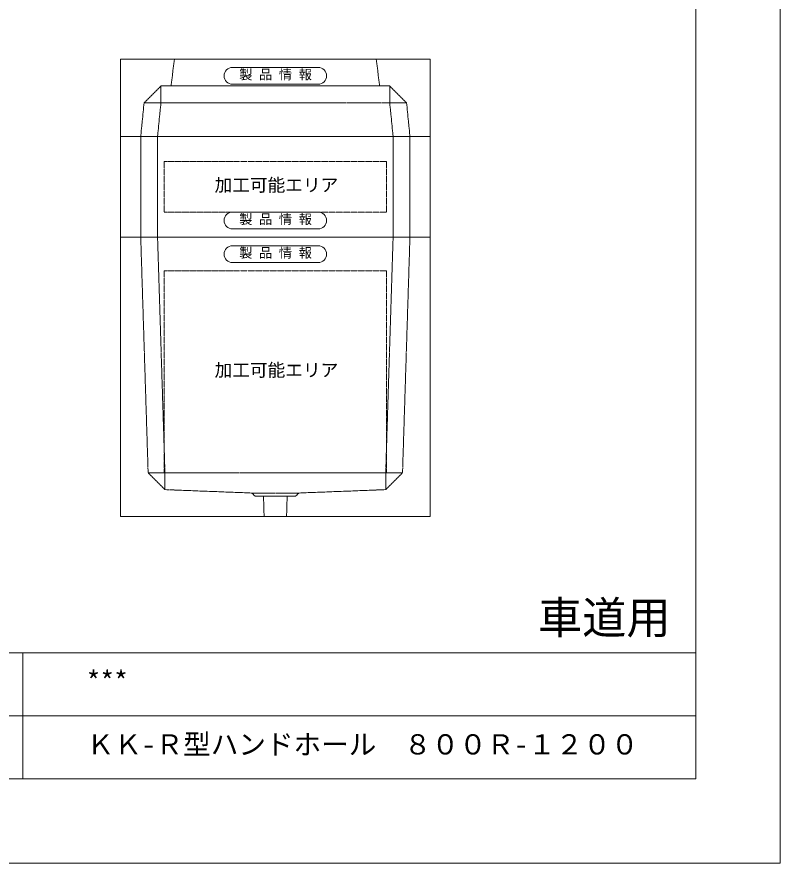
# Model space of a CAD drawing. Units: millimetres, scale not verified. Extents: x -3712 to 3712, y -2625 to 2625.
# Drawn here: x 1445 to 3712, y -2625 to -110 of the extents above; entities that cross this region are included whole.
import ezdxf
from ezdxf.enums import TextEntityAlignment as Align

# ---------------------------------------------------------------- set-up
doc = ezdxf.new("R2010")
doc.units = ezdxf.units.MM
doc.header["$LTSCALE"] = 10
doc.linetypes.add('LONG_DASHED1', pattern=[7, 6, -1])
doc.linetypes.add('LONG_DOUBLE_CHAIN', pattern=[21.8, 18, -1, 0.6, -0.6, 0.6, -1])
for name, color, linetype, lineweight in [('0-0_D-TTL', 7, 'Continuous', 9), ('0-1_Defpoints', 7, 'Continuous', 9), ('0-2_D-TTL-FRAM1', 134, 'Continuous', 9), ('0-3_D-TTL-TXT', 7, 'Continuous', 9), ('0-8_D-STR', 7, 'LONG_DASHED1', 9), ('0-9_D-STR-STR1', 7, 'Continuous', 9), ('0-A_D-STR-STR5', 1, 'LONG_DOUBLE_CHAIN', 9)]:
    doc.layers.add(name, color=color, linetype=linetype, lineweight=lineweight)
doc.styles.add('ＭＳ ゴシック', font='')
doc.styles.get('ＭＳ ゴシック').set_extended_font_data('MS Gothic')

# ---------------------------------------------------------------- blocks, each defined once
blk = doc.blocks.new('A$C4DE05FD1')
at = {"layer": '0-0_D-TTL', "color": 134}
for p in [(57400, 38000), (2000, 2000)]:
    blk.add_line(p, (57400, 2000), dxfattribs=at)
at = {"layer": '0-1_Defpoints', "color": 134}
for p in [(59400, 42000), (0, 0)]:
    blk.add_line(p, (59400, 0), dxfattribs=at)
at = {"layer": '0-2_D-TTL-FRAM1'}
for p, q in [((19400, 5000), (57400, 5000)), ((41400, 5000), (41400, 2000)), ((32400, 3500), (57400, 3500))]:
    blk.add_line(p, q, dxfattribs=at)
blk = doc.blocks.new('A$C4A6C5A6A')
at = {"layer": '0-9_D-STR-STR1'}
for p, q in [((-1275, 0), (1275, 0)), ((-1275, -500), (1275, -500))]:
    blk.add_line(p, q, dxfattribs=at)
for centre, start, end in [((-1275, -250), 90, 270), ((1275, -250), 270, 90)]:
    blk.add_arc(centre, 250, start, end, dxfattribs=at)
at = {"layer": '0-9_D-STR-STR1', "style": 'ＭＳ ゴシック'}
blk.add_text('製 品 情 報', height=288.6, dxfattribs=at).set_placement((-1074.8, -441.3), align=Align.BOTTOM_LEFT)
blk = doc.blocks.new('A$C71570C1C')
at = {"layer": '0-8_D-STR', "linetype": 'Continuous'}
for p, q in [((-4600, -3000), (-4600, 0)), ((4600, -3000), (-4600, -3000))]:
    blk.add_line(p, q, dxfattribs=at)
at = {"layer": '0-8_D-STR'}
for p, q in [((-4000, 0), (-4000, -3000)), ((-3500, 0), (-3500, -3000)), ((3500, 0), (3500, -3000)), ((4000, 0), (4000, -3000))]:
    blk.add_line(p, q, dxfattribs=at)
at = {"layer": '0-8_D-STR', "linetype": 'Continuous'}
blk.add_lwpolyline([(4600, -3000), (4600, 0), (-4600, 0)], dxfattribs=at)
at = {"layer": '0-A_D-STR-STR5'}
for p, q in [((3300, -750), (-3300, -750)), ((-3300, -750), (-3300, -2250)), ((3300, -750), (3300, -2250)), ((3300, -2250), (-3300, -2250))]:
    blk.add_line(p, q, dxfattribs=at)
at = {"layer": '0-9_D-STR-STR1'}
blk.add_blockref('A$C4A6C5A6A', (0, -2250), dxfattribs=at)
blk = doc.blocks.new('A$C68B5742F')
at = {"layer": '0-8_D-STR', "linetype": 'Continuous'}
for p, q in [((-4600, 0), (-4600, 2300)), ((-4600, 2300), (4600, 2300)), ((4600, 2300), (4600, 0)), ((-4600, 0), (4600, 0))]:
    blk.add_line(p, q, dxfattribs=at)
at = {"layer": '0-8_D-STR'}
for p, q in [((-3000, 2300), (-3100, 1500)), ((3000, 2300), (3100, 1500)), ((-3900, 1000), (-3400, 1500)), ((-3400, 1500), (3400, 1500)), ((-3400, 1000), (-3400, 1500)), ((3900, 1000), (3400, 1500)), ((3400, 1000), (3400, 1500)), ((-3900, 1000), (-4000, 0)), ((-3900, 1000), (3900, 1000)), ((-3400, 1000), (-3500, 0)), ((3400, 1000), (3500, 0)), ((3900, 1000), (4000, 0))]:
    blk.add_line(p, q, dxfattribs=at)
at = {"layer": '0-9_D-STR-STR1'}
blk.add_blockref('A$C4A6C5A6A', (0, 2050), dxfattribs=at)
blk = doc.blocks.new('A$C17C621A3')
at = {"layer": '0-8_D-STR', "linetype": 'Continuous'}
for p, q in [((-4600, 0), (4600, 0)), ((-4600, -8300), (-4600, 0)), ((4600, -8300), (4600, 0)), ((-4600, -8300), (4600, -8300))]:
    blk.add_line(p, q, dxfattribs=at)
at = {"layer": '0-8_D-STR'}
for p, q in [((-4000, 0), (-3780, -7000)), ((-3500, 0), (-3280, -7000)), ((3500, 0), (3280, -7000)), ((4000, 0), (3780, -7000)), ((-3280, -7500), (-3780, -7000)), ((-3780, -7000), (3780, -7000)), ((-3280, -7500), (-3280, -7000)), ((3280, -7500), (3780, -7000)), ((3280, -7500), (3280, -7000)), ((-3280, -7500), (-700, -7600)), ((3280, -7500), (700, -7600)), ((-600, -7690), (-700, -7600)), ((700, -7600), (-700, -7600)), ((600, -7690), (-600, -7690)), ((-333, -8300), (-352, -7690)), ((333, -8300), (352, -7690)), ((600, -7690), (700, -7600))]:
    blk.add_line(p, q, dxfattribs=at)
at = {"layer": '0-A_D-STR-STR5'}
for p, q in [((3300, -1000), (3300, -7000)), ((3300, -7000), (-3300, -7000))]:
    blk.add_line(p, q, dxfattribs=at)
blk.add_lwpolyline([(3300, -1000), (-3300, -1000), (-3300, -7000)], dxfattribs=at)
at = {"layer": '0-9_D-STR-STR1'}
blk.add_blockref('A$C4A6C5A6A', (0, -250), dxfattribs=at)

msp = doc.modelspace()

# ---------------------------------------------------------------- block references
at = {"layer": '0-0_D-TTL', "xscale": 0.125, "yscale": 0.125}
msp.add_blockref('A$C4DE05FD1', (-3712.5, -2625), dxfattribs=at)
at = {"layer": '0-8_D-STR', "xscale": 0.1, "yscale": 0.1}
for name, p in [('A$C68B5742F', (2212.5, -465)), ('A$C71570C1C', (2212.5, -465)), ('A$C17C621A3', (2212.5, -765))]:
    msp.add_blockref(name, p, dxfattribs=at)

# ---------------------------------------------------------------- texts
at = {"layer": '0-3_D-TTL-TXT', "style": 'ＭＳ ゴシック'}
for s, height, p in [('車道用', 96.21, (2993.32, -1972.31)), ('***', 60.12, (1651.65, -2132.75)), ('ＫＫ-Ｒ型ハンドホール\u3000８００Ｒ-１２００', 60.12, (1651.65, -2320.25))]:
    msp.add_text(s, height=height, dxfattribs=at).set_placement(p, align=Align.BOTTOM_LEFT)
at = {"layer": '0-A_D-STR-STR5', "style": 'ＭＳ ゴシック'}
for p in [(2032.02, -640.25), (2032.02, -1190.25)]:
    msp.add_text('加工可能エリア', height=38.49, dxfattribs=at).set_placement(p, align=Align.BOTTOM_LEFT)

doc.saveas('drawing.dxf')
